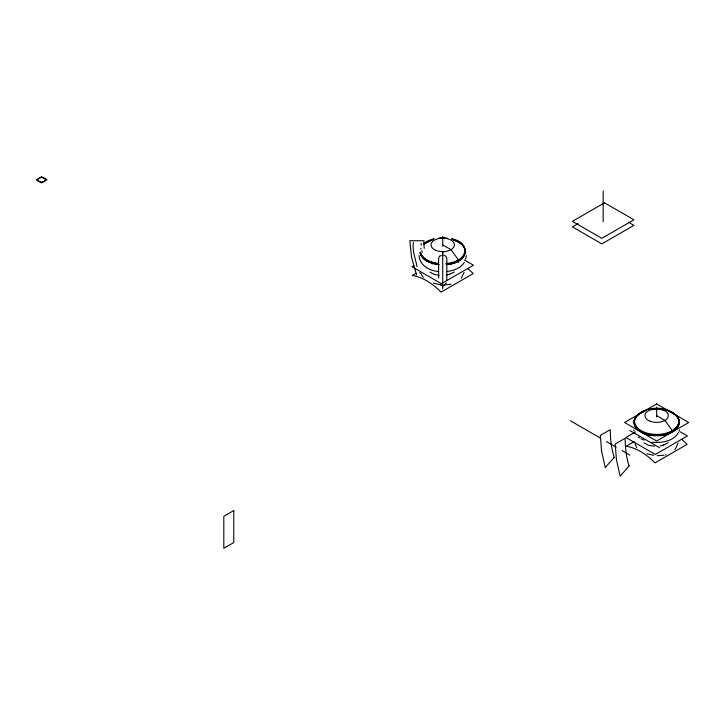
<?xml version="1.0" encoding="UTF-8"?>
<svg xmlns="http://www.w3.org/2000/svg" width="725" height="725" viewBox="0 0 725 725"><rect width="100%" height="100%" fill="white"/><g stroke="black" fill="none" stroke-linecap="round" stroke-linejoin="round"><path stroke-width="1.09" d="M442.721 288.777L442.721 251.62L442.721 255.417M442.721 246.273L442.721 236.395M446.79 280.013L446.836 265.287M446.836 262.731C446.736 260.556 447.724 255.336 444.026 255.599M466.383 255.572L465.64 259.061M464.054 272.482L461.327 278.201M677.993 443.238L675.51 448.639M679.225 430.922L679.579 429.816M446.473 282.868L444.026 285.487M413.386 242.404C412.117 250.478 415.507 258.816 417.029 266.682M678.636 432.236C673.724 441.425 661.553 443.147 652.138 442.214M464.317 262.305C460.783 268.205 453.696 270.633 447.216 271.467M675.265 448.947L674.748 449.572M423.853 243.754L426.681 241.461L434.039 238.625M423.853 244.126L432.028 239.93M454.367 271.911L449.346 274.376M668.305 442.667L663.275 445.132M413.912 265.613L411.972 266.737L441.389 283.72L473.479 265.196L464.281 259.885M416.277 273.18L412.271 275.5A57.801 33.368 60 0 1 441.09 292.139L473.18 273.606A57.801 33.368 60 0 0 467.897 268.721M432.327 263.918L433.659 263.148M578.26 223.527L572.424 226.898L601.841 243.881L633.931 225.357L628.412 222.167M635.635 431.873L625.911 437.492L655.318 454.475L687.409 435.942L680.059 431.701M634.23 441.616L626.201 446.247A57.801 33.368 60 0 1 655.019 462.894L687.119 444.362A57.801 33.368 60 0 0 681.826 439.477M644.054 411.265C622.014 420.201 641.163 437.22 656.66 435.571C672.157 437.22 691.306 420.201 669.266 411.265M449.681 274.267L446.219 275.138M663.393 445.096L660.158 445.893M665.523 454.901L665.985 454.783M451.122 284.263L444.253 284.97M671.921 431.511L672.329 430.686L664.934 420.418L656.66 415.642M664.118 455.218L657.167 455.69M447.153 263.882C466.329 263.238 473.207 243.174 451.403 238.625M438.299 238.181L442.721 237.628L447.153 238.181M447.153 264.253C464.254 264.58 474.014 245.277 453.424 239.93M457.067 260.864L458.254 260.683L458.39 259.94L450.995 249.663L442.721 244.887M652.237 409.308L654.439 409.199M441.425 255.599C437.701 255.363 438.734 260.529 438.607 262.722M654.457 446.274L648.54 445.277L643.954 442.884M439.087 275.418L433.976 274.313L430.025 272.129M438.299 264.253C431.157 263.61 422.122 260.52 420.138 252.762M441.199 284.78L439.676 284.581M438.199 271.467C429.436 270.76 419.612 265.368 419.077 255.644M653.615 455.336L646.836 453.687M438.299 263.882C431.23 262.667 422.195 260.094 420.138 252.237M438.67 284.417L433.351 283.085M420.618 273.416L419.449 272.772M441.425 285.487L439.921 284.508M644.063 440.211L640.936 438.716M629.889 430.559L659.65 447.742M570.367 420.745L600.617 438.208M606.472 441.588L616.232 447.225M622.086 450.606L629.889 455.11M638.335 436.912L639.586 437.864M423.201 277.412L421.488 274.648M636.731 447.706L635.1 443.981M416.522 274.938L411.537 257.212L409.788 240.745L423.88 240.745A122.199 99.778 0 0 0 424.234 248.403M633.759 429.871L634.103 430.958M421.415 274.413L421.234 273.724M421.071 243.364L421.288 245.213M421.868 250.469L422.14 252.345M438.652 278.074L438.616 265.278M656.66 407.142L656.66 417.029M603.173 190.992L603.173 221.732M442.721 285.079L442.721 287.336M451.929 239.259A22.158 12.787 0 0 1 464.653 252.717A22.158 12.787 0 0 1 445.875 263.556M438.018 263.392A22.158 12.787 0 0 1 420.799 252.708M420.799 249.074A22.158 12.787 0 0 1 421.08 248.177M424.089 243.981A22.158 12.787 0 0 1 433.523 239.259M441.144 238.135A22.158 12.787 0 0 1 444.307 238.135M453.406 240.156A22.711 13.113 0 0 1 465.078 253.958A22.711 13.113 0 0 1 446.047 264.679M439.377 264.679A22.711 13.113 0 0 1 420.11 253.007M423.826 244.434A22.711 13.113 0 0 1 432.009 240.156M456.931 261.254A57.801 33.368 60 0 1 458.771 262.269M668.305 411.211A22.72 13.123 0 0 1 673.951 430.958A22.72 13.123 0 0 1 639.296 430.958A22.72 13.123 0 0 1 644.942 411.211M651.965 409.625A22.72 13.123 0 0 1 653.506 409.471M662.152 409.743A22.72 13.123 0 0 1 663.221 409.915M651.947 409.145A22.158 12.787 0 0 1 678.31 424.361A22.158 12.787 0 0 1 643.383 431.882A22.158 12.787 0 0 1 646.038 410.423M679.352 421.479C674.576 439.767 638.743 439.767 633.967 421.479C638.698 403.834 674.622 403.834 679.352 421.479M614.229 457.321L605.284 467.571L601.569 451.186L600.327 435.426L610.296 429.671A122.199 70.552 -60 0 0 614.202 457.348M629.11 465.912L620.165 476.162L616.44 459.777L615.208 444.017L625.168 438.263A122.199 70.552 -60 0 0 629.082 465.939M41.597 176.719L36.25 179.809L41.597 182.89L46.944 179.809L41.597 176.719M604.514 202.81L572.424 221.343L601.841 238.326L633.931 219.793L604.514 202.81M233.767 510.536L223.808 516.291L223.808 548.281L233.767 542.527L233.767 510.536M656.66 403.943L624.569 422.476L656.66 440.999L688.75 422.476L656.66 403.943M436.169 250.478A11.7 6.752 0 0 0 454.394 245.367A11.7 6.752 0 0 0 437.61 238.815A11.7 6.752 0 0 0 436.169 250.478M39.549 181.64A3.779 2.184 0 0 0 45.376 179.909A3.779 2.184 0 0 0 39.866 177.861A3.779 2.184 0 0 0 39.549 181.64M650.098 421.234A11.7 6.752 0 0 0 668.332 416.123A11.7 6.752 0 0 0 651.548 409.562A11.7 6.752 0 0 0 650.098 421.234"/></g></svg>
